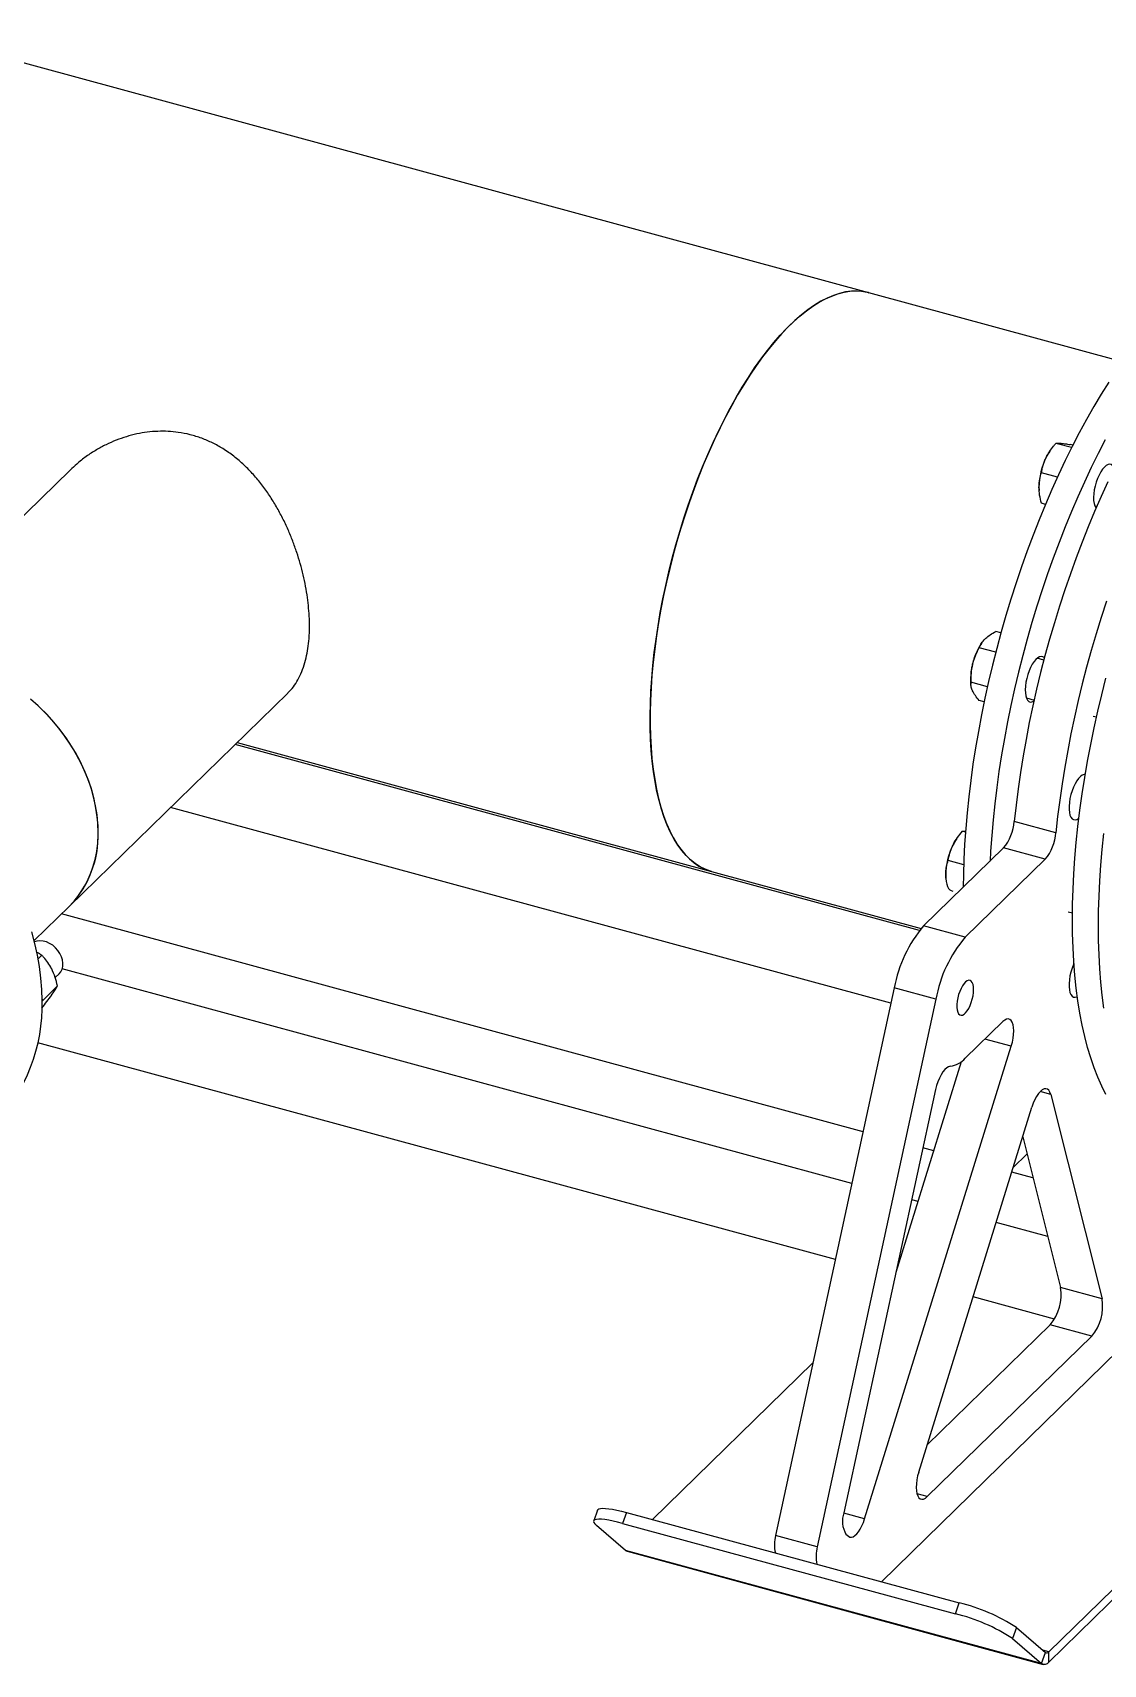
# Model space of a CAD drawing. Header units: inches. Extents: x 0.9 to 37.1, y -8.4 to 11.7.
# Drawn here: x 2.9007 to 3.1378, y 0.4626 to 0.8239 of the extents above; entities that cross this region are included whole.
import ezdxf

# ---------------------------------------------------------------- set-up
doc = ezdxf.new("R2010")
doc.units = ezdxf.units.IN
doc.header["$MEASUREMENT"] = 0

msp = doc.modelspace()

# ---------------------------------------------------------------- linework, layer by layer
at = {"color": 7, "linetype": 'Continuous', "lineweight": 25}
for p, q in [((3.085801625841081, 0.7663339662245785), (2.873909784189199, 0.8239216284926014)), ((3.142005310172241, 0.7510590091226487), (3.085801625841081, 0.7663339662245785)), ((3.125960460073822, 0.731350965002638), (3.125865333079341, 0.731211557327229)), ((3.130725177109166, 0.7320191207475343), (3.127226325378466, 0.7329700336766147)), ((3.130991267492631, 0.7325444535341562), (3.130415410536155, 0.7327009591158041)), ((2.908965363218879, 0.7270699478604928), (2.860555957928377, 0.679820884238039)), ((3.127593402945954, 0.7255091805267927), (3.124037240220778, 0.7264756693561459)), ((3.123497454444085, 0.7232406521234012), (3.123519199360007, 0.7225790382255218)), ((3.123519199360007, 0.7225790382255218), (3.123522215909789, 0.7225347813882604)), ((3.124937398255721, 0.7194675868090225), (3.124037240220778, 0.7197122304748665)), ((3.135840342876905, 0.7191428870137324), (3.136313794337029, 0.7190142130517084)), ((3.115081169734735, 0.6910096958753681), (3.113942647370347, 0.6913191218584251)), ((3.113932427823871, 0.6867269187556383), (3.110260209021826, 0.687724949139903)), ((3.110835965683891, 0.6888096861067099), (3.110740435896962, 0.6886696881429266)), ((3.124580146261744, 0.6849958798289669), (3.123105883639465, 0.6853965528200754)), ((3.108394302177627, 0.6800371690412192), (3.108423444510892, 0.6796096118670235)), ((3.112083277366963, 0.6790746780609225), (3.108418989847566, 0.680070552892511)), ((2.908758226689423, 0.6304348650140239), (2.957167649822525, 0.677683946051401)), ((3.111352923227342, 0.6757133530566148), (3.110260209021826, 0.6760103293636407)), ((3.120715445694525, 0.6766010178294299), (3.122420554724834, 0.6761376057310592)), ((3.135507851093358, 0.6725807590049342), (3.136239587876044, 0.672381888626623)), ((3.097048559214441, 0.6251123919315317), (2.94550327044938, 0.6662991541951312)), ((2.945931838895707, 0.6667174501371197), (3.050969530071956, 0.6381704563608871)), ((3.090705265711748, 0.6089787110872643), (2.931192066715022, 0.6523309806201661)), ((3.107210968857589, 0.6469017834143377), (3.106565331597708, 0.6470772537872403)), ((3.127238657288174, 0.646758228269176), (3.118025968520701, 0.6492620396721335)), ((3.115644373586976, 0.643365999586057), (3.097953463763366, 0.6260991292583026)), ((3.105302396130961, 0.6454624787619052), (3.105204339298584, 0.6453187774378548)), ((3.124857062354449, 0.6408621881830995), (3.115644373586976, 0.643365999586057)), ((3.106820674201267, 0.6396467678064236), (3.103376246440019, 0.6405828894667716)), ((3.124857062354449, 0.6408621881830995), (3.107166152530839, 0.6235953178553449)), ((3.050969530071956, 0.6381704563608871), (3.097422639969936, 0.6255454964603585)), ((3.102864295712543, 0.6366585371470583), (3.102836460663326, 0.6373478722340271)), ((3.102858205579249, 0.6366862583361474), (3.102860415467548, 0.6366538363063767)), ((2.900998959905142, 0.6228615827612444), (2.908758226689424, 0.6304348650140245)), ((3.084546472470987, 0.5805481832529372), (2.907066298792873, 0.6287834915185422)), ((3.12997175449498, 0.6292298482998623), (3.130917639369938, 0.6289727770587096)), ((3.107166152530839, 0.6235953178553449), (3.097953463763366, 0.6260991292583026)), ((2.901888798638298, 0.6188454937962596), (2.902682226038752, 0.6196199032627436)), ((2.90566366406719, 0.6146582507052901), (2.906533606344408, 0.6155073410371686)), ((3.082064444043858, 0.5690905201159341), (2.907215602884452, 0.6166106885855898)), ((2.902902157722039, 0.6096233599052403), (2.9061714561497, 0.6128142953956139)), ((3.091443090420473, 0.6123846942236137), (3.065175253604972, 0.4911257987652929)), ((3.100655779187946, 0.6098808828206563), (3.091443090420473, 0.6123846942236137)), ((2.902754177708152, 0.6099119891772192), (2.902902157722039, 0.6096233599052403)), ((2.902902157722039, 0.6096233599052403), (2.902755196264144, 0.6094165992376864)), ((3.100655779187946, 0.6098808828206563), (3.074387942372445, 0.4886219873623354)), ((3.107166152530839, 0.5968088397084034), (3.115481281734022, 0.604924660722779)), ((3.078411099407919, 0.5522257688083149), (2.901777642077159, 0.6002309577136459)), ((3.117363502282688, 0.5994724707729444), (3.111521828140511, 0.6010601126328524)), ((3.084897425667137, 0.4948112493640339), (3.117363502282688, 0.5994724707729444)), ((3.09186258089904, 0.5494677410180573), (3.106319663355553, 0.5960731847809562)), ((3.100616279393936, 0.589876999615244), (3.080312616887799, 0.4961502223954423)), ((3.126101028677659, 0.5887907527169076), (3.123767496790578, 0.5894249566822762)), ((3.096868678952015, 0.5051810585310184), (3.121939607066091, 0.5860024644971853)), ((3.126101028677659, 0.5887907527169076), (3.1374722831939, 0.5435380341846834)), ((3.119883630446591, 0.5793745917568721), (3.128259594426427, 0.5460418455876409)), ((3.100185331409942, 0.5762978764935415), (3.097814281408039, 0.576942277078603)), ((3.120836517018237, 0.5755825116694677), (3.117782740812602, 0.5726019324749312)), ((3.122157298743317, 0.5703263665746406), (3.117471867321148, 0.5715997664385348)), ((3.096714507680031, 0.5651089467325143), (3.09533225298091, 0.5654846139415998)), ((3.125429387032162, 0.5573048578100425), (3.114001043591238, 0.5604108366775074)), ((3.1374722831939, 0.5435380341846834), (3.128259594426427, 0.5460418455876409)), ((3.126908368771891, 0.5390452501659683), (3.108892272427553, 0.5439416391141112)), ((3.098740112638469, 0.5112140183410184), (3.125980393363526, 0.5378013674180836)), ((3.098750899500683, 0.4997288685811839), (3.135193082131, 0.5352975560151262)), ((3.135193082131, 0.5352975560151262), (3.125980393363526, 0.5378013674180836)), ((3.088595706502781, 0.480888262844419), (3.141116949447325, 0.5321506060714267)), ((3.073452121716673, 0.5293338892193521), (3.03792591828168, 0.4946592255606853)), ((3.125666461006137, 0.4653399043900228), (3.185004754051631, 0.5232558975018903)), ((3.125666461006137, 0.4631076978777775), (3.186793654518426, 0.5227697126865157)), ((3.098750899500683, 0.4997288685811839), (3.096491149179118, 0.5003430202979929)), ((3.025761349783812, 0.4967630523216319), (3.024901965736257, 0.4943458587837656)), ((3.032138630108768, 0.4962320864794969), (3.031279246061214, 0.4938148929416305)), ((3.032138630108768, 0.4962320864794969), (3.105840140248554, 0.4762015952558367)), ((3.084897425667137, 0.4948112493640339), (3.080293913419212, 0.4960623853516845)), ((3.031958306683905, 0.4878054357802096), (3.025504093483959, 0.4933602116015151)), ((3.031279246061214, 0.4938148929416305), (3.104980756201, 0.4737844017179703)), ((3.080763973240321, 0.4914229006401156), (3.081296437023362, 0.4909646392136454)), ((3.124085194358637, 0.4627673217506344), (3.031958306683905, 0.4878054357802096)), ((3.074387942372445, 0.4886219873623354), (3.065175253604972, 0.4911257987652929)), ((3.032282885954638, 0.4876291334948015), (3.124409773629369, 0.4625910194652264)), ((3.104980756201, 0.4737844017179703), (3.105840140248554, 0.4762015952558367)), ((3.118490365206245, 0.4707392911098065), (3.11763098115869, 0.4683220975719401)), ((3.118490365206245, 0.4707392911098065), (3.124944578406192, 0.4651845152885007)), ((3.11763098115869, 0.4683220975719401), (3.124085194358637, 0.4627673217506344)), ((3.124085194358637, 0.4627673217506344), (3.124944578406192, 0.4651845152885007)), ((3.125666461006137, 0.4653399043900228), (3.124347529094351, 0.4656983618223542)), ((3.125666461006137, 0.4631076978777775), (3.125666461006137, 0.4653399043900228))]:
    msp.add_line(p, q, dxfattribs=at)
at = {"color": 7, "linetype": 'Continuous', "lineweight": 25, "flags": 128}
for points in [[(3.050969530071956, 0.6381704563608871), (3.050757583256145, 0.6382304243259623), (3.049590754800881, 0.6386486053019784), (3.048464631747396, 0.6392045375255073), (3.047381653027463, 0.6398970169711459), (3.046344164131834, 0.6407245438826145), (3.045354412030433, 0.641685326020894), (3.044414540305915, 0.6427772825458169), (3.043526584511149, 0.6439980485227043), (3.042692467760657, 0.6453449800442862), (3.041913996565585, 0.646815159956818), (3.041192856921191, 0.6484054041779845), (3.040530610655365, 0.6501122685929134), (3.039928692046051, 0.6519320565133616), (3.039388404714924, 0.6538608266839182), (3.038910918804033, 0.6558944018178867), (3.038497268441537, 0.6580283776443576), (3.038148349502009, 0.6602581324468781), (3.037864917666178, 0.6625788370730612), (3.037647586784284, 0.6649854653934543), (3.037496827546624, 0.6674728051870161), (3.037412966464137, 0.6700354694296273), (3.037396185161252, 0.6726679079611853), (3.037446519982534, 0.6753644195060138), (3.037563861913972, 0.678119164020558), (3.037747956819068, 0.6809261753416185), (3.037998405989252, 0.68377937410773), (3.038314667007392, 0.6866725809257074), (3.038696054922546, 0.6895995297538338), (3.039141743733417, 0.6925538814727115), (3.039650768177284, 0.6955292376143838), (3.040222025820549, 0.6985191542199918), (3.040854279446365, 0.701517155795953), (3.041546159734166, 0.7045167493384402), (3.042296168225313, 0.7075114383957812), (3.043102680568426, 0.7104947371383261), (3.043963950037361, 0.7134601844053107), (3.044878111314231, 0.716401357698292), (3.045843184529277, 0.7193118870908491), (3.046857079548811, 0.7221854690244255), (3.047917600501995, 0.725015879960434), (3.049022450536596, 0.7277969898590553), (3.050169236793465, 0.7305227754555375), (3.051355475588931, 0.7331873333052485), (3.052578597793913, 0.7357848925692226), (3.053835954398076, 0.7383098275125103), (3.055124822246999, 0.7407566696882694), (3.056442409939923, 0.743120119781203), (3.0577858638753, 0.7453950590846959), (3.059152274431066, 0.7475765605867932), (3.060538682266221, 0.7496598996410122), (3.06194208473012, 0.7516405641988728), (3.063359442365528, 0.7535142645819914), (3.064787685491422, 0.7552769427725684), (3.066223720851227, 0.7569247812021507), (3.067664438312125, 0.7584542110196356), (3.069106717600913, 0.7598619198206076), (3.070547435061812, 0.7611448588212679), (3.071983470421616, 0.7623002494614227), (3.073411713547509, 0.7633255894222238), (3.074829071182918, 0.7642186580456362), (3.076232473646815, 0.7649775211438873), (3.077618881481972, 0.7656005351884876), (3.078985292037737, 0.7660863508697476), (3.080328745973116, 0.7664339160190816), (3.08164633366604, 0.766642477887771), (3.082935201514962, 0.76671158477725), (3.084192558119124, 0.7666410870173845), (3.085415680324107, 0.7664311372906245), (3.085801625841081, 0.7663339662245785)], [(3.085801625841081, 0.7663339662245785), (3.085715799607798, 0.7663569071498946), (3.084501652934078, 0.7666016606019388), (3.083252602430636, 0.7667070474759247), (3.081971353262728, 0.7666728395273505), (3.080660680330747, 0.7664991108430156), (3.079323422260408, 0.7661862376805647), (3.077962475254912, 0.7657348976535981), (3.076580786822424, 0.7651460682641112), (3.075181349392418, 0.7644210247854428), (3.073767193834743, 0.763561337500317), (3.072341382895439, 0.7625688682999608), (3.070907004563503, 0.7614457666516624), (3.069467165383002, 0.7601944649435026), (3.068024983724978, 0.7588176732163452), (3.066583583033765, 0.7573183732944916), (3.065146085062291, 0.7556998123277128), (3.063715603111065, 0.7539654957586459), (3.062295235285458, 0.7521191797307876), (3.060888057785898, 0.7501648629535218), (3.059497118245501, 0.7481067780418067), (3.058125429129582, 0.7459493823492728), (3.056775961211323, 0.7436973483145873), (3.055451637137739, 0.7413555533419934), (3.054155325099876, 0.7389290692379377), (3.05288983262095, 0.736423151226667), (3.051657900475874, 0.7338432265685836), (3.050462196755351, 0.7311948828060065), (3.049305311087385, 0.7284838556618006), (3.048189749028719, 0.7257160166170765), (3.047117926638364, 0.7228973601948708), (3.046092165244946, 0.7200339909773438), (3.04511468641923, 0.7171321103846141), (3.04418760716269, 0.7141980032438634), (3.043312935322556, 0.7112380241778005), (3.042492565243266, 0.7082585838419625), (3.041728273663733, 0.7052661350406644), (3.041021715869329, 0.7022671587516598), (3.0403744221069, 0.6992681500897877), (3.039787794270602, 0.6962756042399993), (3.039263102865696, 0.6932960023902338), (3.03880148425693, 0.6903357976946091), (3.03840393820742, 0.687401401297326), (3.038071325713382, 0.6844991684475582), (3.037804367139415, 0.681635384735398), (3.037603640658344, 0.6788162524786671), (3.03746958099903, 0.6760478772900772), (3.037402478504843, 0.6733362548538331), (3.037402478504843, 0.6706872579403159), (3.03746958099903, 0.6681066236869696), (3.037603640658344, 0.6655999411729384), (3.037804367139415, 0.6631726393143674), (3.038071325713382, 0.6608299751065778), (3.03840393820742, 0.658577022238586), (3.038801484256931, 0.6564186601046236), (3.039263102865696, 0.6543595632364545), (3.039787794270602, 0.6524041911793818), (3.0403744221069, 0.6505567788338644), (3.041021715869329, 0.6488213272836667), (3.041728273663733, 0.6472015951304011), (3.042492565243267, 0.6457010903532342), (3.043312935322557, 0.6443230627113857), (3.04418760716269, 0.6430704967058725), (3.04511468641923, 0.6419461051157449), (3.046092165244946, 0.6409523231228109), (3.047117926638364, 0.6400913030375746), (3.04818974902872, 0.6393649096378116), (3.049305311087386, 0.6387747161298741), (3.050462196755352, 0.6383220007414783), (3.050969530071956, 0.6381704563608871)], [(3.138977514949739, 0.7465500097533547), (3.137301229418179, 0.7438742734253119), (3.135647854841329, 0.7411037357144377), (3.134019817774378, 0.7382424627668758), (3.132419507586226, 0.735294653895241), (3.130849272952754, 0.732264635415551), (3.12931141840982, 0.7291568542977593), (3.127808200971033, 0.7259758716392143), (3.126341826815274, 0.7227263559706196), (3.12491444804883, 0.719413076404322), (3.123528159546873, 0.7160408956349807), (3.122184995878945, 0.7126147628028933), (3.120886928322951, 0.7091397062304485), (3.119635861972029, 0.7056208260423715), (3.118433632938571, 0.7020632866805863), (3.117282005659469, 0.6984723093246847), (3.116182670306559, 0.6948531642291268), (3.115137240306072, 0.6912111629884147), (3.114147249970695, 0.6875516507415947), (3.113214152247764, 0.6838799983275303), (3.112339316586858, 0.6802015944024541), (3.111524026929951, 0.6765218375313717), (3.11076947982704, 0.6728461282649243), (3.110076782680049, 0.6691798612133343), (3.109446952117564, 0.6655284171290727), (3.108880912502786, 0.6618971550098612), (3.108379494576909, 0.6582914042336048), (3.107943434239881, 0.654716456736795), (3.107573371470379, 0.6511775592478627), (3.107269849386551, 0.647679905586881), (3.107033313448906, 0.6442286290429187), (3.106864110806554, 0.6408287948402289), (3.106762489787704, 0.637485392704336), (3.106729280419595, 0.6346645953498782)], [(3.138177438065897, 0.7337297717683926), (3.136607203432424, 0.7306997532887026), (3.135069348889491, 0.727591972170911), (3.133566131450703, 0.724410989512366), (3.132099757294945, 0.7211614738437714), (3.130672378528501, 0.7178481942774736), (3.129286090026543, 0.7144760135081322), (3.127942926358616, 0.7110498806760447), (3.126644858802622, 0.7075748241036), (3.125393792451701, 0.7040559439155231), (3.124191563418242, 0.7004984045537377), (3.123039936139139, 0.6969074271978362), (3.12194060078623, 0.6932882821022784), (3.120895170785742, 0.6896462808615662), (3.119905180450365, 0.6859867686147463), (3.118972082727434, 0.682315116200682), (3.11809724706653, 0.6786367122756056), (3.117281957409622, 0.6749569554045234), (3.116527410306711, 0.6712812461380757), (3.115834713159719, 0.6676149790864859), (3.115204882597234, 0.6639635350022244), (3.114638842982457, 0.6603322728830128), (3.11413742505658, 0.6567265221067563), (3.113701364719551, 0.6531515746099464), (3.11333130195005, 0.6496126771210142), (3.113027779866221, 0.6461150234600327), (3.112791243928577, 0.6426637469160701), (3.112674507190937, 0.6404673189380593)], [(3.140177525317091, 0.7274093385642587), (3.140060508757627, 0.7276727979860621), (3.139810689514898, 0.7280313347103022), (3.139509037049244, 0.7282530723576772), (3.139164229352884, 0.7283316319397886), (3.138786185915454, 0.7282647534404921), (3.138385782358345, 0.7280543608324475), (3.137974537562883, 0.7277065067279267), (3.137564282293082, 0.7272311982561812), (3.137166818846104, 0.7266421091765506), (3.136793581521659, 0.7259561865093042)], [(3.138769802958818, 0.7244406852165515), (3.137278358093511, 0.721195623333619), (3.135825595587118, 0.7178840036043439), (3.13441367700846, 0.7145107533956724), (3.133044703154582, 0.7110808917746897), (3.131720710924965, 0.7075995220407371), (3.130443670290828, 0.7040718241322005), (3.129215481363996, 0.7005030469192686), (3.128037971569724, 0.6968985003941252), (3.126912892927662, 0.6932635477701997), (3.125841919445021, 0.6896035975022297), (3.124826644625818, 0.6859240952390061), (3.123868579099896, 0.6822305157207814), (3.122969148375249, 0.6785283546333895), (3.122129690717014, 0.6748231204312012), (3.121351455156255, 0.6711203261410823), (3.12063559963153, 0.6674254811595484), (3.119983189265996, 0.6637440830553187), (3.119395194782602, 0.660081609389472), (3.118872491059749, 0.6564435095653693), (3.118415855829564, 0.6528351967204745), (3.118025968520701, 0.6492620396721335)], [(3.136793581521659, 0.7259561865093042), (3.13645530767802, 0.7251931630007226), (3.136161728837774, 0.7243749894479139), (3.135921290729637, 0.7235252032143479), (3.135740910320218, 0.7226682511027623), (3.135625776825475, 0.7218287860651588), (3.135579202426431, 0.7210309579822589), (3.135602526983748, 0.7202977189154056), (3.135695079492377, 0.7196501628175477), (3.135854197385159, 0.7191069186986176), (3.13607530313002, 0.7186836147028353), (3.136135369604658, 0.7186032294604036)], [(3.138428170131469, 0.6979992355163109), (3.137250660337197, 0.6943946889911676), (3.136125581695135, 0.6907597363672424), (3.135054608212494, 0.6870997860992722), (3.134039333393291, 0.6834202838360487), (3.133081267867369, 0.679726704317824), (3.132181837142722, 0.6760245432304319), (3.131342379484487, 0.6723193090282436), (3.130564143923728, 0.6686165147381248), (3.129848288399003, 0.664921669756591), (3.129195878033469, 0.6612402716523612), (3.128607883550075, 0.6575777979865144), (3.128085179827222, 0.6539396981624118), (3.127628544597037, 0.650331385317517), (3.127238657288174, 0.646758228269176)], [(3.124705193599788, 0.6854685744263466), (3.124662523898397, 0.6855132832797654), (3.124356924830609, 0.685723277144544), (3.124008953459159, 0.6857897455978917), (3.123628620286853, 0.6857107764634245), (3.123226866806586, 0.6854886415393621), (3.122815250734517, 0.6851297312430299), (3.12240561351561, 0.6846443707701869), (3.122009739666831, 0.6840465230579432), (3.12163901775804, 0.6833533870964815), (3.121304112783584, 0.6825849031454237), (3.121014659349816, 0.6817631790888663), (3.120778984505022, 0.6809118544318076)], [(3.120778984505022, 0.6809118544318076), (3.120603868185391, 0.6800554202346278), (3.120494348168608, 0.6792185145498741), (3.120453575146152, 0.6784252136303469), (3.120482722083645, 0.6776983392991413), (3.120580950476763, 0.6770588024073491), (3.120745434473477, 0.6765250012669457), (3.12097144216868, 0.676112292364851), (3.121252471732471, 0.6758325485847613), (3.121580438455969, 0.6756938176459013), (3.121945907333666, 0.6757000905847952), (3.12233836449136, 0.6758511869404124), (3.122359124475294, 0.6758628410233483)], [(3.138330557985312, 0.5887641639120347), (3.13739746026238, 0.5906143523600709), (3.136522624601476, 0.592585023436407), (3.135707334944568, 0.5946732849094865), (3.134952787841657, 0.5968760719676294), (3.134260090694665, 0.5991901517170676), (3.133630260132181, 0.6016121279266606), (3.133064220517404, 0.6041384460123344), (3.132562802591526, 0.606765398253923), (3.132126742254497, 0.6094891292367594), (3.131756679484996, 0.6123056415100282), (3.131453157401167, 0.6152108014535761), (3.131216621463524, 0.6182003453445688), (3.131047418821171, 0.621269885615093), (3.130945797802321, 0.6244149172915174), (3.130911907549831, 0.627630824606162), (3.130945797802321, 0.6309128877715738), (3.131047418821171, 0.6342562899074667), (3.131216621463524, 0.6376561241101564), (3.131453157401168, 0.6411074006541189), (3.131756679484996, 0.6446050543151006), (3.132126742254497, 0.6481439518040327), (3.132562802591526, 0.6517188993008428), (3.133064220517404, 0.6553246500770991), (3.133630260132181, 0.6589559121963108), (3.134260090694666, 0.6626073562805723), (3.134952787841657, 0.6662736233321622), (3.135707334944568, 0.6699493325986098), (3.136522624601476, 0.673629089469692), (3.137397460262381, 0.6773074933947684), (3.138330557985312, 0.6809791458088327)], [(2.915174123851156, 0.6468339993537352), (2.915110124333303, 0.6487658898193259), (2.914918394215962, 0.6507244646601422), (2.914599737681877, 0.6527015089326488), (2.914155491287293, 0.6546887302260949), (2.913587518355974, 0.6566777934437681), (2.91289820116378, 0.6586603557632845), (2.912090430946569, 0.6606281016292875), (2.911167595773352, 0.6625727776317747), (2.910133566335555, 0.6644862271237688), (2.908992679711988, 0.6663604244331301), (2.907749721177638, 0.6681875085250135), (2.906409904132557, 0.6699598159737806), (2.90497884823505, 0.6716699131060712), (2.90346255583088, 0.6733106271802116), (2.901867386777337, 0.6748750764711863), (2.900200031767795, 0.6763566991349846)], [(2.908758226689423, 0.6304348650140239), (2.909858183127765, 0.6315987497862812), (2.910919351296432, 0.6329263272383846), (2.911870366424123, 0.6343470256958155), (2.912707239622895, 0.6358548862555153), (2.913426460755716, 0.6374435844262784), (2.914025013159208, 0.6391064566558646), (2.914500386296579, 0.6408365282802541), (2.914850586287688, 0.6426265427778121), (2.91507414427207, 0.6444689922056612), (2.915170122569844, 0.6463561486906054), (2.915138118614676, 0.648280096842513), (2.914978266642276, 0.6502327669542155), (2.914691237127368, 0.652205968848664), (2.914278233971489, 0.6541914262313768), (2.913740989453402, 0.6561808114040957), (2.913081756963321, 0.6581657801940459), (2.91230330155141, 0.6601380069522971), (2.911408888330199, 0.6620892194744277), (2.910402268779569, 0.6640112336970257), (2.909287665011738, 0.6658959880244943), (2.908069752062262, 0.6677355771421859), (2.906753638281307, 0.6695222851740381), (2.90534484390745, 0.6712486180456407), (2.903849277913888, 0.6729073349169868), (2.902273213224142, 0.6744914785530733), (2.900623260401241, 0.6759944045049615)], [(3.133753670378782, 0.6596997921244707), (3.133481290210705, 0.6596720167150173), (3.13308708523642, 0.6595089910573761), (3.132678148100911, 0.6592060359731334), (3.132266243181014, 0.6587718669284739), (3.131863220231324, 0.6582189741763227), (3.131480673488319, 0.6575632634345101), (3.131129608125295, 0.6568235983072285), (3.130820123653564, 0.6560212576134846), (3.130561123377898, 0.6551793232342198), (3.130360058264671, 0.6543220160886192), (3.13022271259111, 0.6534739993423666), (3.130153037542179, 0.6526596688932716), (3.130153037542179, 0.6519024515457067), (3.13022271259111, 0.6512241310640995), (3.130360058264671, 0.6506442214936906), (3.130561123377898, 0.6501794057769821), (3.130820123653564, 0.6498430558158559), (3.131129608125295, 0.6496448477863024), (3.131480673488319, 0.6495904837724559), (3.131863220231324, 0.6496815277280142), (3.132266243181014, 0.6499153604841392), (3.132342256704673, 0.6499739024567892)], [(3.137884672734168, 0.607924247109911), (3.137514609964667, 0.6107407593831797), (3.137211087880838, 0.6136459193267276), (3.136974551943194, 0.6166354632177203), (3.136805349300842, 0.6197050034882448), (3.136703728281992, 0.622850035164669), (3.136669838029501, 0.6260659424793136), (3.136703728281992, 0.6293480056447255), (3.136805349300842, 0.6326914077806182), (3.136974551943194, 0.6360912419833081), (3.137211087880838, 0.6395425185272704), (3.137514609964668, 0.643040172188252), (3.137884672734168, 0.6465790696771845)], [(3.102836460663326, 0.6373478722340271), (3.102863743728941, 0.6366099689861173), (3.102945126104968, 0.6359379496842471), (3.103079215316392, 0.6353433127649899), (3.103263717059624, 0.6348362326308987), (3.10349547445869, 0.6344253855636576), (3.103770522080232, 0.6341178012704947), (3.10408415378319, 0.6339187426039448), (3.104431003242171, 0.6338316155129822)], [(2.902755431510926, 0.6095661791432175), (2.902691433369639, 0.6120509977400773), (2.902499600610636, 0.6145643261164844), (2.902180417820117, 0.617099815386833), (2.901734691281511, 0.6196510606851765), (2.901163546938736, 0.6222116173444739), (2.900468427551975, 0.624775017176378)], [(2.906533606344408, 0.6155073410371686), (2.90689972314984, 0.6159529599331092), (2.907183719764787, 0.6165197459308729), (2.907344511538615, 0.6171588145820572), (2.907376930491414, 0.6178496256943861), (2.907279934651365, 0.6185699760303076), (2.907056641544576, 0.6192967129373194), (2.906714227995225, 0.6200064784932685), (2.906263699456528, 0.6206764602491901), (2.905719536286414, 0.6212851244401857), (2.90509922833691, 0.6218129080983462), (2.904422712815903, 0.6222428478226371), (2.90371173348888, 0.6225611249965632), (2.902989141816403, 0.6227575099298756), (2.902278162489379, 0.6228256906492314), (2.901601646968372, 0.6227634757702117), (2.901064317841298, 0.6226072077126152)], [(3.131244340618447, 0.6177960967508995), (3.131129608125295, 0.6175374443652065), (3.130820123653564, 0.6167351036714629), (3.130561123377898, 0.6158931692921977), (3.130360058264671, 0.6150358621465974), (3.13022271259111, 0.6141878454003447), (3.130153037542179, 0.6133735149512496), (3.130153037542179, 0.6126162976036849), (3.13022271259111, 0.6119379771220776), (3.130360058264671, 0.6113580675516687), (3.130561123377898, 0.6108932518349602), (3.130820123653564, 0.6105569018738339), (3.131129608125295, 0.6103586938442805), (3.131480673488319, 0.6103043298304341), (3.131863220231324, 0.6103953737859924), (3.13199096087609, 0.6104551426918595)], [(3.109027100394198, 0.6120184209465063), (3.10899347064198, 0.6126324494407778), (3.108893796852196, 0.6131586380071677), (3.108731681495304, 0.6135779688199156), (3.108512983842691, 0.6138752861708927), (3.108245608197333, 0.6140398442363826), (3.107939218211692, 0.6140656954591459), (3.107604887618143, 0.6139519055086375), (3.107254699995426, 0.6137025870501459), (3.10690131203663, 0.6133267511023534), (3.10655749610333, 0.6128379813556445), (3.10623567859916, 0.6122539432221425), (3.105947490847206, 0.6115957453616884), (3.105703348703691, 0.6108871767598769), (3.105512076101787, 0.6101538469321351), (3.105380586131684, 0.6094222603291098), (3.105313631183494, 0.6087188583967645), (3.105313631183494, 0.6080690639136302), (3.105380586131684, 0.6074963621453501), (3.105512076101787, 0.60702145202599), (3.105703348703691, 0.6066614980446298), (3.105947490847206, 0.6064295098760066), (3.10623567859916, 0.6063338721769739), (3.10655749610333, 0.6063780415431563), (3.10690131203663, 0.6065604215785778), (3.107254699995426, 0.6068744205935719), (3.107604887618143, 0.6073086898456199), (3.107939218211692, 0.6078475337124756), (3.108245608197333, 0.6084714769728466), (3.108512983842691, 0.6091579686916349), (3.108731681495304, 0.6098821972694869), (3.108893796852196, 0.6106179871986394), (3.10899347064198, 0.6113387451139716), (3.109027100394198, 0.6120184209465063)], [(3.117363502282688, 0.5994724707729444), (3.117600794124858, 0.6003433958934773), (3.117774421084903, 0.6012178309516788), (3.11787916784066, 0.6020695100926536), (3.117911888060037, 0.6028728509926782), (3.117871598909002, 0.6036037232885959), (3.117759510573472, 0.6042401733939268), (3.117578989908345, 0.604763083930018), (3.117335459305541, 0.6051567479645652), (3.117036233818839, 0.6054093408088025), (3.116690301437845, 0.6055132752017529), (3.116308053111134, 0.6054654292126812), (3.115900970627994, 0.6052672400161321), (3.115481281734022, 0.604924660722779)], [(3.103881341013885, 0.5950385683972059), (3.103487868302286, 0.5949431874344375), (3.103073081948005, 0.5946971260439805), (3.102649585024527, 0.5943078606766707), (3.102230245271571, 0.5937872189637166), (3.101827804115334, 0.5931510203401081), (3.101454489526704, 0.592418595379092), (3.10112164448055, 0.5916121984424838), (3.100839382305171, 0.5907563314931457), (3.100616279393936, 0.589876999615244)], [(3.126101028677659, 0.5887907527169076), (3.125918983570593, 0.5893187165150401), (3.125672782085971, 0.5897150110850778), (3.12536995604104, 0.5899675129490372), (3.125019769516528, 0.5900684975479157), (3.124632935449076, 0.5900148755520739), (3.124221287900151, 0.589808287370276), (3.123797420027402, 0.5894550529661633), (3.12337429883369, 0.5889659785173754), (3.122964868479406, 0.5883560258320232), (3.122581654293588, 0.5876438546357531), (3.122236379597969, 0.586851251731796), (3.121939607066091, 0.5860024644971853)], [(3.096868678952015, 0.5051810585310184), (3.096631387109847, 0.5043101334104854), (3.096457760149802, 0.5034356983522842), (3.096353013394044, 0.5025840192113095), (3.096320293174667, 0.5017806783112847), (3.096360582325703, 0.5010498060153669), (3.096472670661233, 0.5004133559100361), (3.09665319132636, 0.499890445373945), (3.096896721929163, 0.4994967813393977), (3.097195947415866, 0.4992441884951605), (3.09754187979686, 0.4991402541022101), (3.09792412812357, 0.4991881000912815), (3.09833121060671, 0.4993862892878306), (3.098750899500683, 0.4997288685811839)], [(3.025761349783812, 0.4967630523216319), (3.025821232795026, 0.4968654887623014), (3.026041528956581, 0.4970148055550984), (3.026400861600722, 0.4971095670551038), (3.026893990848349, 0.4971483914262632), (3.027513725764604, 0.4971307125218203), (3.028251029218885, 0.497056788140011), (3.029095149666566, 0.4969276962647859), (3.030033777930726, 0.4967453193463748), (3.031053226697667, 0.4965123168509251), (3.032138630108768, 0.4962320864794969)], [(3.031279246061214, 0.4938148929416305), (3.030193842650113, 0.4940951233130588), (3.029174393883172, 0.4943281258085084), (3.028235765619012, 0.4945105027269192), (3.027391645171331, 0.4946395946021446), (3.02665434171705, 0.4947135189839537), (3.026034606800796, 0.4947311978883969), (3.025541477553167, 0.4946923735172374), (3.025182144909027, 0.494597612017232), (3.024961848747473, 0.4944482952244351), (3.024883801482603, 0.4942466005139174), (3.024949141219287, 0.4939954690487358), (3.025156915157032, 0.4936985628911509), (3.025504093483959, 0.4933602116015151)], [(3.081296437023362, 0.4909646392136454), (3.081606266170295, 0.490785937067481), (3.081955348955338, 0.4907469017183571), (3.082333959783684, 0.4908486207076964), (3.082731550396688, 0.4910882601012099), (3.083137043750837, 0.4914591434435115), (3.08353914262889, 0.4919509377670035), (3.08392664438515, 0.4925499414727463), (3.08428875305594, 0.4932394660628316), (3.084615380139742, 0.4940003010890273), (3.084897425667137, 0.4948112493640339)], [(3.031958306683905, 0.4878054357802096), (3.032120912149904, 0.4876934601844938), (3.032282885954638, 0.4876291334948015)]]:
    msp.add_lwpolyline(points, dxfattribs=at)
at = {"color": 7, "linetype": 'Continuous', "lineweight": 25}
for centre, radius, start, end in [((3.134626672909304, 0.7252689718239702), 0.01058656686936927, 145.851991305042, 154.2421995223929), ((3.139347055137888, 0.7229343552357277), 0.01585256004361452, 154.0567120876646, 178.8928847441194), ((3.122815672451773, 0.6808835152035362), 0.01436787482186419, 147.1858746844437, 167.2909442777408), ((3.121875300511956, 0.6806971380699552), 0.01349714322399612, 165.6407024433417, 182.8027059991625), ((2.892623903356563, 0.6462017845149243), 0.02255908109735747, 315.6598413239259, 1.605915821866255), ((3.107661675411252, 0.650019481333559), 0.01039193386858499, 320.1892053071709, 355.8201496254627), ((3.11868606135714, 0.6370415753463509), 0.01585256004362545, 154.0567120876732, 178.8928847441101), ((3.113965679129532, 0.6393761919340245), 0.01058656687050675, 145.8519913054799, 154.2421995219289), ((3.116874364178726, 0.6475156699306011), 0.01039193386858367, 320.189205307168, 355.8201496254646), ((3.120186039983722, 0.6071426271783021), 0.02921705694458252, 139.5475865062066, 169.6641359671612), ((3.129398728751193, 0.6046388157753448), 0.02921705694458076, 139.5475865062045, 169.6641359671608), ((2.865502871298276, 0.6084423973674278), 0.03726950667605738, 315.5378643067571, 1.727892839036084), ((3.103118576192475, 0.6003865973794266), 0.005402149957882737, 278.1170901126894, 318.525700222271), ((3.118176801544643, 0.5443951684844845), 0.01021637204583938, 319.8031925600018, 9.275407092251877), ((3.127389490312116, 0.5418913570815269), 0.01021637204583923, 319.8031925600027, 9.275407092252683), ((3.085517168465808, 0.4942619355783133), 0.005536513725431584, 160.0584939111258, 210.8494405307191), ((3.072885737754231, 0.4890840645857655), 0.00797622995379661, 165.1684947612647, 193.1550604081384), ((3.082098426521706, 0.4865802531828075), 0.007976229953798484, 165.1684947612648, 193.1550604081336), ((3.095365476932717, 0.4341366781535152), 0.04079700453771733, 56.92316570737041, 76.36794155506968), ((3.096519041234017, 0.4372351677687372), 0.04006576291481535, 56.7439508095981, 76.54715645284004), ((3.124703169607661, 0.4637396179328845), 0.0011520647874251, 237.5606405612477, 326.7350879283196), ((3.125226697541616, 0.4656283896325719), 0.0005259426203466453, 237.5606405612818, 326.7350879282913)]:
    msp.add_arc(centre, radius, start, end, dxfattribs=at)
for points, knots in [([(2.957150038342668, 0.6777024067902093), (2.957280748385227, 0.6778199898329377), (2.957840339925051, 0.6783233824923617), (2.958677108731834, 0.6794187836851385), (2.959661168486607, 0.6810175446284833), (2.960478368583637, 0.6828675417918464), (2.96110961145884, 0.684875376210589), (2.96155739001674, 0.686992684719406), (2.961845734288348, 0.6892062173900337), (2.961981409050233, 0.6915911808822203), (2.961959790701439, 0.6940269652584757), (2.961799809685759, 0.6964496602939477), (2.961522295914372, 0.6988499192619626), (2.961116621386174, 0.7013197685029882), (2.960584615448633, 0.7038296765704194), (2.959933632491483, 0.706338162067676), (2.959162863655523, 0.7088475975657748), (2.958267836813596, 0.7113521950671641), (2.957222794217444, 0.7138962258679699), (2.956025219050893, 0.7164394792893101), (2.954654551414372, 0.718979686046161), (2.953134320061645, 0.7214355609013274), (2.951437201736042, 0.7238176310764114), (2.949566824142603, 0.7260769348445681), (2.94749359653851, 0.7282069394485146), (2.945236370656093, 0.7301403386477933), (2.942889136512855, 0.7317779953321386), (2.940505480515363, 0.7331016629284542), (2.938088142767272, 0.7341458505713293), (2.935551205335399, 0.7349346295255812), (2.933049526589485, 0.7354264879501299), (2.93064730245097, 0.7356525947889695), (2.92834815865405, 0.7356642674486562), (2.926034925623425, 0.735470650663785), (2.923709623147664, 0.7350734624009384), (2.921409618665786, 0.734477716201753), (2.919134472207475, 0.7336858484787464), (2.916916831091756, 0.7327069409450002), (2.91469111138834, 0.7315079544625612), (2.912509200350622, 0.7300780277030411), (2.910561401803836, 0.7285816891155252), (2.909452962573125, 0.727507129897559), (2.908982917959133, 0.7270514524379127)], [0, 0, 0, 0, 0.008485015731842812, 0.03632577058222516, 0.0641644658701831, 0.09294809366716467, 0.121728904398899, 0.1474216582862423, 0.1731130898175146, 0.199715712076808, 0.2263180693740481, 0.2496697984369733, 0.2730221655056811, 0.2970377908890143, 0.3210546760701041, 0.3447589613069844, 0.3684645323763189, 0.3927398548611999, 0.4170162706938302, 0.4430917541648173, 0.4691678402595253, 0.4959016469344998, 0.5226348266188351, 0.5504858333395608, 0.5783344044186878, 0.6071364453980485, 0.6359344471249043, 0.6614667267322287, 0.6869971570868004, 0.7134954594763595, 0.7399939813920398, 0.7625017939913974, 0.785010819014973, 0.8081208510686654, 0.8312325741426636, 0.854820861272893, 0.8784105921484003, 0.9025290955667435, 0.9266483695177319, 0.9534554206621757, 0.9802623109844977, 1, 1, 1, 1]), ([(3.125091997022929, 0.7298695537242752), (3.125320247250949, 0.7302926122374518), (3.125780160392892, 0.7311450546280186), (3.126539290061183, 0.7321652763186184), (3.127047226552113, 0.7327602466471993), (3.127226325378466, 0.7329700336766147)], [0, 0, 0, 0, 0.3894480145147156, 0.7847188654868423, 1, 1, 1, 1]), ([(3.127226325378466, 0.7329700336766147), (3.127334417050104, 0.732989187206735), (3.127552582221734, 0.7330278454412017), (3.128036782690182, 0.7329975060847802), (3.128281082180618, 0.7329821986041045)], [0, 0, 0, 0, 0.4954579634770088, 1, 1, 1, 1]), ([(3.128281082180618, 0.7329821986041045), (3.128319531236844, 0.7329788336812117), (3.12861064118232, 0.7329533567874745), (3.12926819756291, 0.732875782009417), (3.130030677333894, 0.7327595883095606), (3.130415410536155, 0.7327009591158041)], [0, 0, 0, 0, 0.07010571820324833, 0.530792529304918, 1, 1, 1, 1]), ([(3.123497454444085, 0.7232406521234012), (3.123498099240278, 0.7233206524772902), (3.123502981195859, 0.7239263604177304), (3.123620877666704, 0.7250388340020641), (3.12389760747388, 0.7259938074178749), (3.124037240220778, 0.7264756693561459)], [0, 0, 0, 0, 0.07010571820324454, 0.5307925293049204, 1, 1, 1, 1]), ([(3.124037240220778, 0.7264756693561459), (3.12412080033898, 0.726911238100371), (3.124288710349573, 0.7277864923966636), (3.124655697301295, 0.7289239660988472), (3.124971915213099, 0.7296093017282635), (3.125091997022929, 0.7298695537242752)], [0, 0, 0, 0, 0.3805934879738673, 0.7647841813874844, 1, 1, 1, 1]), ([(3.124037240220778, 0.7197122304748665), (3.123886371167615, 0.7203024395548012), (3.123581866922486, 0.7214936790209968), (3.123525761824488, 0.7226548118175531), (3.123497454444085, 0.7232406521234012)], [0, 0, 0, 0, 0.4954579634770099, 1, 1, 1, 1]), ([(3.111561642419394, 0.6896687377070592), (3.111605939815, 0.6897111687405298), (3.111941329384612, 0.6900324274930831), (3.11268237144378, 0.6906085949561379), (3.113519996995684, 0.691080837166058), (3.113942647370347, 0.6913191218584251)], [0, 0, 0, 0, 0.07010571820324683, 0.530792529304919, 1, 1, 1, 1]), ([(3.108799813658004, 0.6840444532241021), (3.108939240204855, 0.6845439572498805), (3.109220177936173, 0.6855504336416102), (3.109754720284916, 0.6867639449205388), (3.11012843640805, 0.6874744311192441), (3.110260209021826, 0.687724949139903)], [0, 0, 0, 0, 0.3894480145147175, 0.7847188654868432, 1, 1, 1, 1]), ([(3.110260209021827, 0.687724949139903), (3.11040836205701, 0.6880578068409909), (3.110707384468808, 0.6887296250892069), (3.111275170499273, 0.6893538101203028), (3.111561642419394, 0.6896687377070592)], [0, 0, 0, 0, 0.4954579634770099, 1, 1, 1, 1]), ([(3.108418989847566, 0.680070552892511), (3.108418636009598, 0.6805783416270537), (3.10841792498934, 0.6815987184961709), (3.10855836976827, 0.6829311642181723), (3.1087333615889, 0.6837380451471139), (3.108799813658004, 0.6840444532241021)], [0, 0, 0, 0, 0.3805934879738684, 0.764784181387485, 1, 1, 1, 1]), ([(3.108799813658004, 0.6781871433359707), (3.10877863215449, 0.6782350990591726), (3.108618260303055, 0.6785981869821742), (3.10842458397974, 0.6792532199899893), (3.108420865914552, 0.679796449380579), (3.108418989847566, 0.680070552892511)], [0, 0, 0, 0, 0.0701057182032449, 0.5307925293049196, 1, 1, 1, 1]), ([(3.110260209021826, 0.6760103293636407), (3.109959828924492, 0.6763810314149646), (3.109353561350898, 0.6771292322284561), (3.108985510688668, 0.6778323771601587), (3.108799813658004, 0.6781871433359707)], [0, 0, 0, 0, 0.4954579634770083, 1, 1, 1, 1]), ([(3.104431003242171, 0.643976773834901), (3.104469452298397, 0.6440535845076863), (3.104760562243873, 0.6446351423653083), (3.105418118624462, 0.6457020829061451), (3.106180598395447, 0.6466160718540871), (3.106565331597708, 0.6470772537872403)], [0, 0, 0, 0, 0.07010571820324756, 0.5307925293049178, 1, 1, 1, 1]), ([(3.106565331597708, 0.6470772537872403), (3.106665029327081, 0.6470985843284615), (3.10681025430711, 0.6471296555217814), (3.107147479686812, 0.6471109304467657), (3.107253198030768, 0.6471050602363952)], [0, 0, 0, 0, 0.6865053749844624, 0.9999999999999999, 0.9999999999999999, 0.9999999999999999, 0.9999999999999999]), ([(3.103376246440019, 0.6405828894667716), (3.103484338111657, 0.64115124910091), (3.103702503283287, 0.6422983890724825), (3.104186703751735, 0.6434139343491683), (3.104431003242171, 0.643976773834901)], [0, 0, 0, 0, 0.4954579634770095, 1, 1, 1, 1]), ([(3.102836460663326, 0.6373478722340271), (3.102854551805245, 0.6377886626235871), (3.102891004578996, 0.6386768338852745), (3.103118754943867, 0.6397418899548959), (3.103309122634887, 0.6403636547029224), (3.103376246440019, 0.6405828894667716)], [0, 0, 0, 0, 0.3894480145147163, 0.7847188654868423, 1, 1, 1, 1]), ([(2.902682226038752, 0.6196199032627436), (2.902455210931072, 0.6197648102565073), (2.902119722293859, 0.6199789574573566), (2.90172130406239, 0.6201616251824539), (2.901592483509311, 0.6202206871317272)], [0, 0, 0, 0, 0.676670034392275, 1, 1, 1, 1]), ([(2.904852214495595, 0.6166322768093389), (2.904591991958623, 0.6170925182111919), (2.904062143344931, 0.618029632542536), (2.903293299620408, 0.6189711941895718), (2.90282021078751, 0.6194734201530728), (2.902682226038752, 0.6196199032627436)], [0, 0, 0, 0, 0.4060446745436659, 0.8267623950146952, 1, 1, 1, 1]), ([(2.9061714561497, 0.6128142953956139), (2.906011972812514, 0.6134522385120027), (2.905687196915032, 0.6147513619930105), (2.905169298015788, 0.6160114688844143), (2.90486057742057, 0.6166159032996168), (2.904852214495595, 0.6166322768093389)], [0, 0, 0, 0, 0.4841952181635583, 0.9860273763411881, 1, 1, 1, 1]), ([(2.902682226038752, 0.607905283486481), (2.903065101121128, 0.6083958252057681), (2.903844797612915, 0.6093947767573532), (2.904533525757123, 0.6103269482732361), (2.904843809233761, 0.6107631506453618), (2.904852214495595, 0.6107749669212076)], [0, 0, 0, 0, 0.4841952181635623, 0.9860273763411916, 1, 1, 1, 1]), ([(2.904852214495595, 0.6107749669212076), (2.905080103059706, 0.6111025501847418), (2.905544115290068, 0.6117695544345342), (2.905931588950858, 0.6123968537931264), (2.906117292434951, 0.6127200341210809), (2.9061714561497, 0.6128142953956139)], [0, 0, 0, 0, 0.4060446745436616, 0.8267623950146892, 1, 1, 1, 1])]:
    msp.add_open_spline(points, degree=3, knots=knots, dxfattribs=at)

doc.saveas('drawing.dxf')
